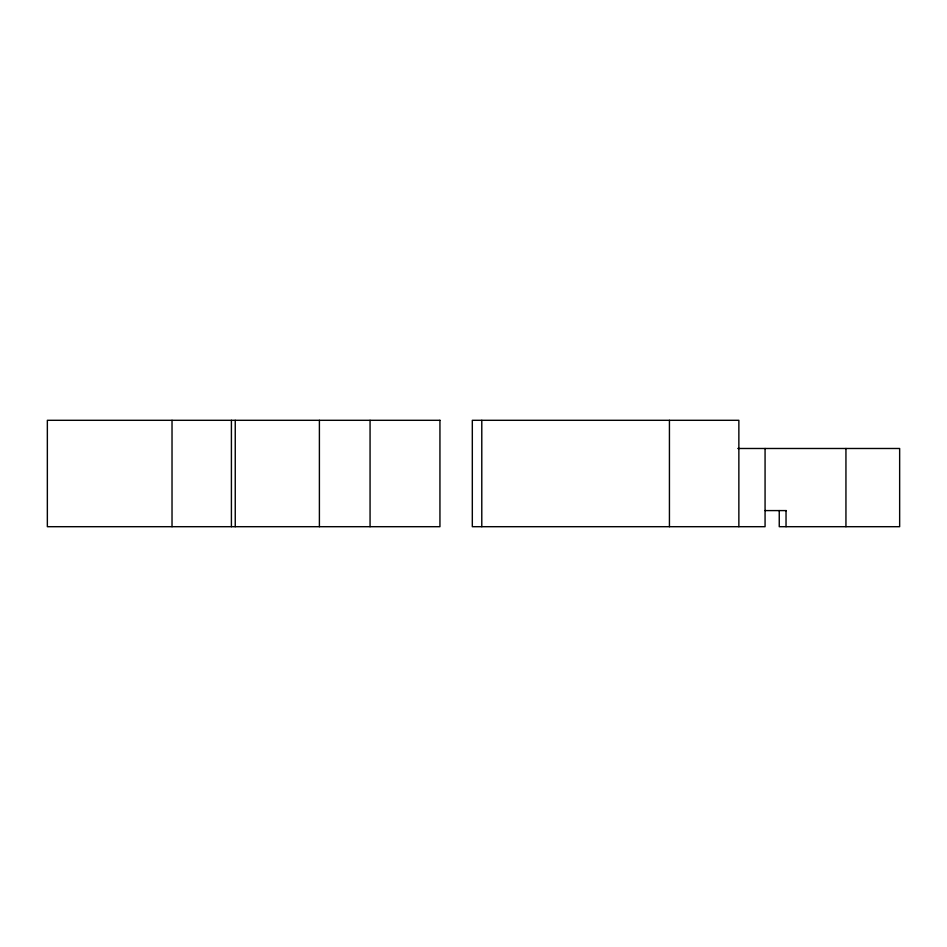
<?xml version="1.0" encoding="UTF-8"?>
<svg xmlns="http://www.w3.org/2000/svg" width="947" height="947" viewBox="0 0 947 947"><rect width="100%" height="100%" fill="white"/><g stroke="black" fill="none" stroke-linecap="round" stroke-linejoin="round"><path stroke-width="1.42" d="M737.796 448.487L899.65 448.487L899.65 526.698L779.251 526.698L779.251 510.587M765.069 510.587L786.377 510.587M845.943 448.487L845.943 526.698M786.034 510.587L786.034 526.698M765.069 448.487L765.069 526.698L472.316 526.698L472.316 420.302L738.861 420.302L738.861 526.698M669.434 420.302L669.434 526.698M481.786 420.302L481.786 526.698M370.064 420.302L370.064 526.698M319.399 420.302L319.399 526.698M235.247 420.302L235.247 526.698M231.411 420.302L231.411 526.698M172.023 420.302L172.023 526.698M439.941 420.302L47.35 420.302L47.35 526.698L439.941 526.698L439.941 420.302"/></g></svg>
